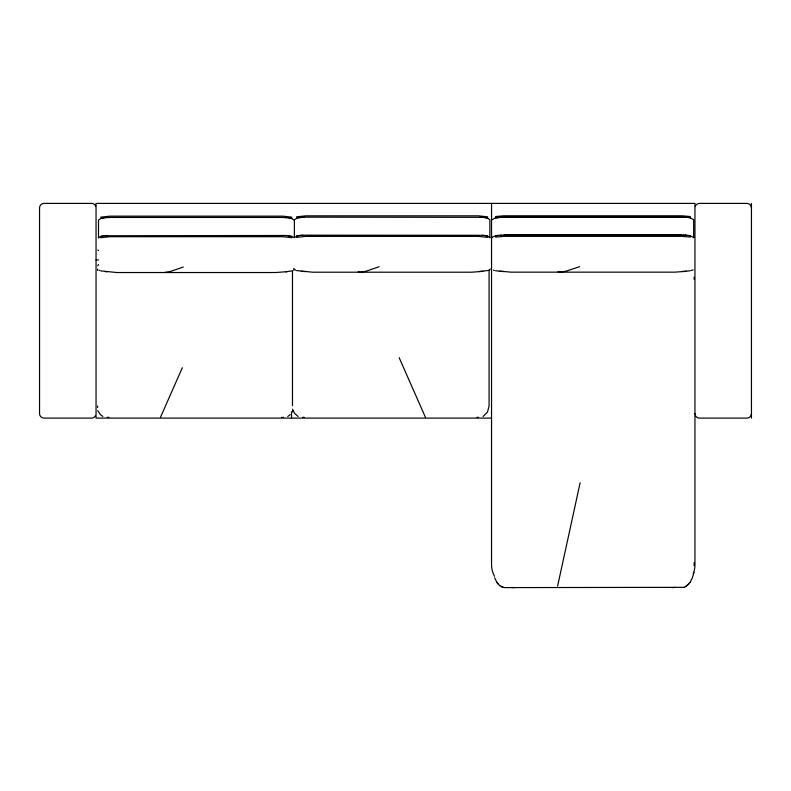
<?xml version="1.0" encoding="UTF-8"?>
<svg xmlns="http://www.w3.org/2000/svg" width="791" height="791" viewBox="0 0 791 791"><rect width="100%" height="100%" fill="white"/><g stroke="black" fill="none" stroke-linecap="round" stroke-linejoin="round"><path stroke-width="1.19" d="M694.093 565.614L694.191 562.549M557.606 586.062L580.129 482.777M694.004 572.13L692.392 577.796L690.098 582.423M492.289 219.661L494.691 218.138L499.477 217.347M492.289 237.567L493.179 236.608L496.847 235.58M160.454 417.361L182.326 367.736M97.748 265.855L98.45 264.441M292.186 412.081L292.888 410.667M685.757 586.754L690.088 582.384M294.529 269.365L293.471 270.255M490.4 269.049L488.67 270.245M98.598 237.607L100.833 236.41M688.743 584.203L684.166 587.387M290.277 414.573L287.786 416.491M483.064 416.491L487.464 412.081L489.075 406.09L489.075 270.443M693.114 269.889L691.393 270.522M183.255 267.032L170.263 271.511L164.172 272.519M379.126 266.715L366.134 271.194L360.043 272.203L358.185 271.758M579.585 266.666L566.208 271.145L559.929 272.153L558.011 271.718M100.833 218.494L98.499 220.027L98.499 238.071M296.714 236.094L294.371 237.616L294.371 219.71L297.683 217.93M100.684 217.149L109.791 216.151L282.694 216.151L291.81 217.149M100.684 218.454L101.812 218.257M100.684 236.41L101.812 236.163M100.684 237.705L109.791 236.707L282.694 236.707L291.81 237.705M296.556 216.833L305.672 215.834L478.575 215.834L487.681 216.833M296.556 218.128L301.351 217.387M296.556 236.084L297.683 235.847M296.556 237.389L305.672 236.39L478.575 236.39L487.681 237.389M291.81 270.888L285.67 271.797M487.681 270.562L478.575 271.56M101.673 218.197L104.155 217.851M101.673 236.153L102.919 235.945M297.545 235.837L298.79 235.629M495.562 216.536L503.916 215.795L682.01 215.795L690.375 216.536M495.562 217.832L503.926 217.159L683.553 217.11M495.562 235.787L498.112 235.402M495.562 237.092L503.916 236.341L682.01 236.341L690.375 237.092M690.375 270.769L682.01 271.521M102.81 217.98L106.874 217.604M102.81 235.936L104.155 235.767M298.682 217.663L302.745 217.288M298.682 235.619L302.745 235.194M684.166 587.337L504.45 587.604L499.744 585.647M104.056 235.748L285.67 235.491M299.927 235.431L301.272 235.283M498.014 235.382L500.911 235.154M287.014 271.669L275.772 272.519L116.712 272.519L100.684 270.888M482.886 271.353L471.644 272.203L312.593 272.203L296.556 270.562M686.459 271.303L674.881 272.153L511.055 272.153L495.562 270.769M105.48 235.619L106.874 235.51M106.825 217.535L109.801 217.515M302.696 217.218L304.199 217.218M500.861 217.179L502.384 217.11M302.696 235.174L482.965 235.283M500.861 235.135L683.553 235.065M304.179 217.159L482.965 217.327M503.916 217.09L682.01 217.09M109.791 217.456L282.694 217.456M503.926 235.065L682 235.065M96.047 259.903L98.509 259.903M491.547 418.103L96.047 418.103L96.047 203.396L694.953 203.396L694.953 565.001A22.603 22.603 0 0 1 694.182 570.845M282.694 217.515L287.084 217.644M503.916 271.521L499.398 271.323M305.672 271.56L301.272 271.372M683.523 217.179L685.065 217.179M683.523 235.085L686.539 235.243M480.038 217.218L484.31 217.476M685.016 217.238L687.923 217.426M685.016 235.154L687.923 235.382M285.62 217.604L288.438 217.792M285.62 235.51L287.084 235.599M105.401 271.689L106.825 271.797M686.459 217.347L689.208 217.614M482.886 235.303L484.31 235.431M287.014 235.619L289.684 235.936M687.824 235.402L689.208 235.57M484.211 217.535L486.692 217.881M484.211 235.441L486.692 235.837M288.339 217.851L290.821 218.197M288.339 235.767L291.81 236.41M689.09 217.673L690.375 217.832M689.09 235.58L690.375 235.787M485.447 217.713L487.681 218.128M485.447 235.629L487.681 236.084M289.565 218.039L291.81 218.454M690.236 217.891L693.648 219.661L693.648 237.705M690.236 235.797L693.648 237.567M290.683 236.163L293.896 237.607M493.515 270.196L494.395 270.473M487.533 218.178L489.866 219.71L489.866 237.755M487.533 236.094L489.866 237.616M291.652 218.494L293.995 220.027M501.267 586.754L502.858 587.387M295.567 270.245L293.659 268.545M99.023 270.255L99.696 270.562M98.529 250.678L97.886 249.956M298.128 416.491L294.598 413.396L292.522 409.174M102.85 416.491L100.358 414.573L97.748 410.667M494.642 577.796L496.926 582.423L499.734 585.696M496.946 582.384L498.29 584.203M399.139 357.631L425.459 417.361M694.953 413.584L694.992 414.168M694.093 277.245L694.162 279.292M751.45 203.396L751.45 418.103M491.547 203.396L491.547 565.001A22.603 22.603 0 0 0 494.583 576.303M292.482 270.868L292.482 405.664M291.543 411.923L291.543 418.103M751.45 413.584A4.519 4.519 0 0 1 746.931 418.103L699.471 418.103A4.519 4.519 0 0 1 695.556 415.839M751.45 207.924A4.519 4.519 0 0 0 746.931 203.396L699.471 203.396A4.519 4.519 0 0 0 695.299 206.194M95.444 415.839A4.519 4.519 0 0 1 91.529 418.103L44.069 418.103A4.519 4.519 0 0 1 39.55 413.584L39.55 207.924A4.519 4.519 0 0 1 44.069 203.396L91.529 203.396A4.519 4.519 0 0 1 95.701 206.194M283.237 417.262A11.301 11.301 0 0 1 281.764 417.361M514.15 587.604A22.603 22.603 0 0 1 511.204 587.406M693.905 571.794A22.603 22.603 0 0 1 693.232 573.653M675.296 587.406A22.603 22.603 0 0 1 672.35 587.604M108.871 417.361A11.301 11.301 0 0 1 107.398 417.262M97.669 407.533A11.301 11.301 0 0 1 97.57 406.06M97.57 270.463A11.301 11.301 0 0 1 97.669 268.989M304.149 417.361A11.301 11.301 0 0 1 302.676 417.262M478.515 417.262A11.301 11.301 0 0 1 477.042 417.361"/></g></svg>
